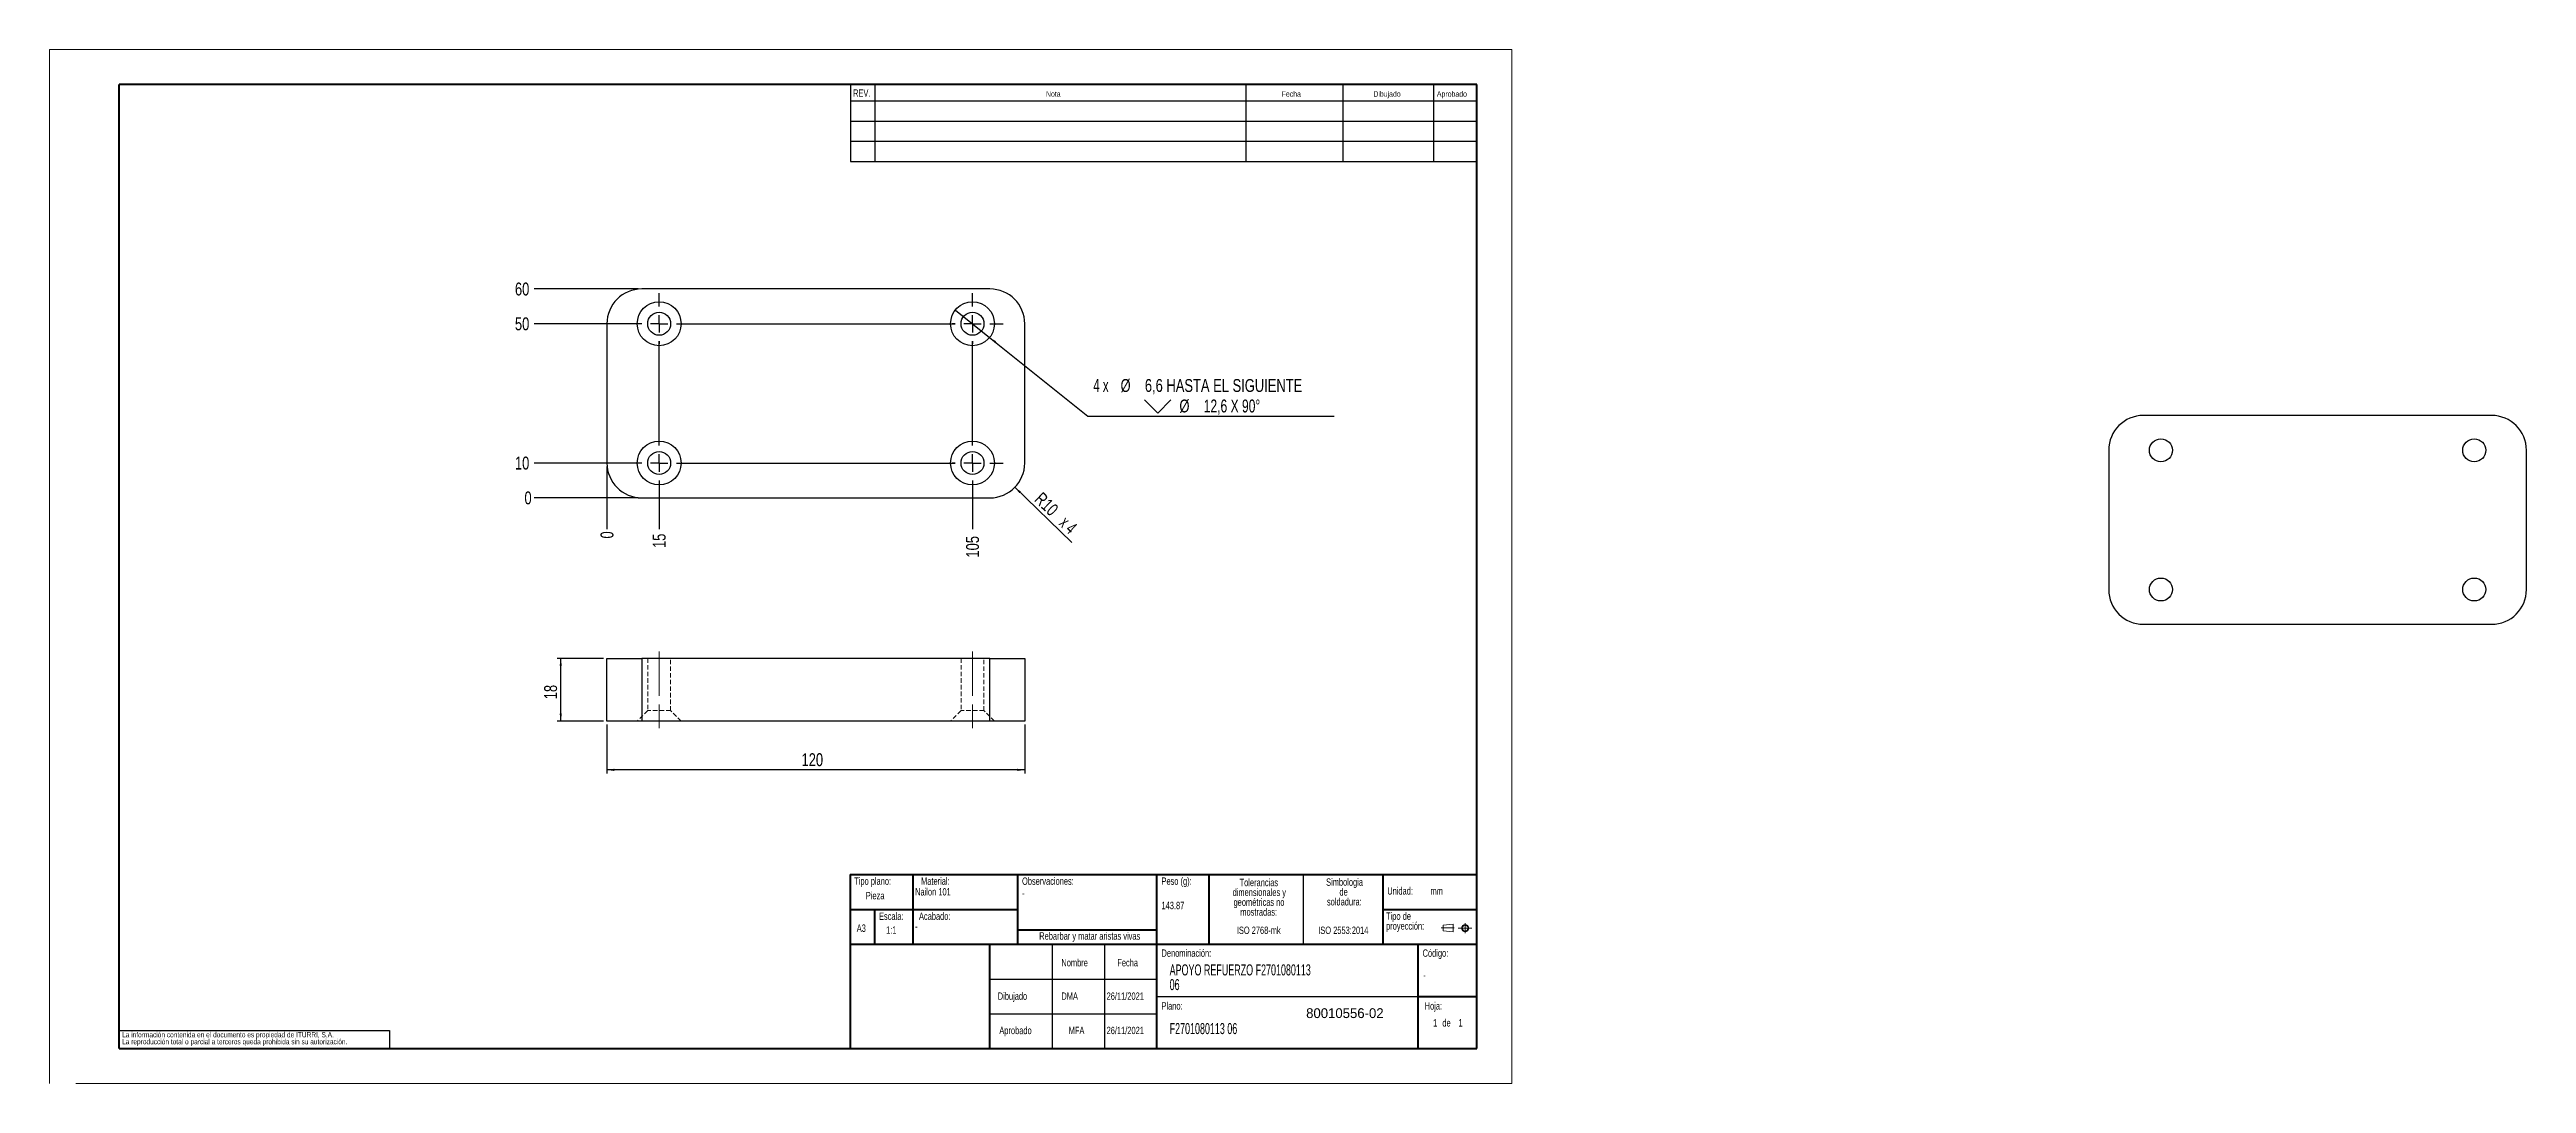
# Model space of a CAD drawing. Header units: millimetres. Extents: x 0 to 2826, y 0 to 813.
# Drawn here: x 0 to 711, y 0 to 297 of the extents above.
import ezdxf

# ---------------------------------------------------------------- set-up
doc = ezdxf.new("R2010")
doc.units = ezdxf.units.MM
doc.linetypes.add('CENTERX2', pattern=[20.32, 12.7, -2.54, 2.54, -2.54])
doc.linetypes.add('HIDDEN', pattern=[1.905, 1.27, -0.635])
doc.layers.add('FORMATO', color=7, linetype='Continuous')
doc.layers.add('SLD-0', color=179, linetype='Continuous')
doc.styles.add('SLDTEXTSTYLE0', font='TXT', dxfattribs={"width": 0.605})
doc.styles.add('SLDTEXTSTYLE1', font='TXT', dxfattribs={"width": 0.75})
doc.styles.add('SLDTEXTSTYLE2', font='TXT', dxfattribs={"width": 0.666667})
doc.styles.add('SLDTEXTSTYLE3', font='TXT', dxfattribs={"width": 0.7})
doc.dimstyles.new('SLDDIMSTYLE0', dxfattribs={"dimtxt": 3.704167, "dimasz": 2.116667, "dimexe": 0, "dimexo": 0.0625, "dimgap": 0.926042, "dimtad": 0, "dimtih": 1, "dimtoh": 1, "dimdec": 0, "dimrnd": 1e-09, "dimdsep": 46, "dimtxsty": 'SLDTEXTSTYLE1', "dimblk1": 'NONE', "dimblk2": 'NONE', "dimsah": 1, "dimcen": 0.09, "dimadec": 0, "dimazin": 2, "dimtfac": 1, "dimtdec": 0, "dimtofl": 0, "dimtmove": 0, "dimatfit": 3, "dimldrblk": 'NONE', "dimfxl": 1, "dimfrac": 2, "dimtolj": 1, "dimtzin": 12, "dimarcsym": 0})
doc.dimstyles.new('SLDDIMSTYLE1', dxfattribs={"dimtxt": 3.704167, "dimasz": 2.116667, "dimexe": 0, "dimexo": 0.0625, "dimgap": 0.926042, "dimtad": 0, "dimtih": 1, "dimtoh": 1, "dimdec": 1, "dimrnd": 1e-09, "dimzin": 12, "dimdsep": 46, "dimtxsty": 'SLDTEXTSTYLE1', "dimblk1": 'NONE', "dimblk2": 'NONE', "dimsah": 1, "dimcen": 0.09, "dimadec": 0, "dimazin": 3, "dimtfac": 1, "dimtdec": 1, "dimtofl": 0, "dimtmove": 0, "dimatfit": 3, "dimldrblk": 'NONE', "dimfxl": 1, "dimfrac": 2, "dimtolj": 1, "dimtzin": 12, "dimarcsym": 0})
doc.dimstyles.new('SLDDIMSTYLE2', dxfattribs={"dimtxt": 3.704167, "dimasz": 2.116667, "dimexe": 0, "dimexo": 0.0625, "dimgap": 0.926042, "dimtad": 1, "dimdec": 1, "dimrnd": 1e-09, "dimzin": 12, "dimdsep": 46, "dimtxsty": 'SLDTEXTSTYLE1', "dimblk1": 'NONE', "dimblk2": 'NONE', "dimsah": 1, "dimcen": 0, "dimadec": 0, "dimazin": 3, "dimtfac": 1, "dimtdec": 1, "dimtofl": 0, "dimtmove": 0, "dimatfit": 3, "dimldrblk": 'NONE', "dimfxl": 1, "dimfrac": 2, "dimtolj": 1, "dimtzin": 12, "dimarcsym": 0})
doc.dimstyles.new('SLDDIMSTYLE3', dxfattribs={"dimtxt": 3.704167, "dimasz": 2.116667, "dimexe": 0, "dimexo": 0.0625, "dimgap": 0.926042, "dimtad": 0, "dimtih": 1, "dimtoh": 1, "dimdec": 1, "dimrnd": 1e-09, "dimzin": 12, "dimdsep": 46, "dimtxsty": 'SLDTEXTSTYLE1', "dimblk1": 'NONE', "dimsah": 1, "dimcen": 0, "dimadec": 0, "dimazin": 3, "dimtfac": 1, "dimtdec": 1, "dimtmove": 0, "dimatfit": 3, "dimldrblk": 'NONE', "dimfxl": 1, "dimfrac": 2, "dimtolj": 1, "dimtzin": 12, "dimarcsym": 0})
doc.dimstyles.new('SLDDIMSTYLE4', dxfattribs={"dimtxt": 3.704167, "dimasz": 2.116667, "dimexe": 0, "dimexo": 0.0625, "dimgap": 0.926042, "dimtad": 1, "dimdec": 1, "dimrnd": 1e-09, "dimzin": 12, "dimdsep": 46, "dimtxsty": 'SLDTEXTSTYLE1', "dimsah": 1, "dimcen": 0.09, "dimadec": 0, "dimazin": 3, "dimtfac": 1, "dimtdec": 1, "dimtofl": 0, "dimtmove": 0, "dimatfit": 3, "dimfxl": 1, "dimfrac": 2, "dimtolj": 1, "dimtzin": 12, "dimarcsym": 0})

# ---------------------------------------------------------------- blocks, each defined once
blk = doc.blocks.new('Bloque3')
at = {"color": 7, "linetype": 'Continuous', "lineweight": 18}
for p, q in [((397.68, 130.95), (395.23, 130.77)), ((395.23, 130.77), (395.23, 129.34)), ((397.68, 130.95), (397.68, 129.16)), ((397.68, 129.16), (395.23, 129.34))]:
    blk.add_line(p, q, dxfattribs=at)
at = {"color": 7, "linetype": 'CENTERX2', "lineweight": 18}
for p, q in [((400.52, 128.85), (400.52, 131.19)), ((397.92, 130.06), (394.8, 130.06)), ((398.88, 130.02), (402.16, 130.02))]:
    blk.add_line(p, q, dxfattribs=at)
at = {"color": 7, "linetype": 'Continuous', "lineweight": 18}
for radius in [0.892, 0.713]:
    blk.add_circle((400.52, 130.02), radius, dxfattribs=at)
blk = doc.blocks.new('SW_NOTE_0')
at = {"layer": 'SLD-0', "color": 0, "attachment_point": 2, "style": 'SLDTEXTSTYLE0'}
for s, insert, char_height in [('dimensionales y', (7.54, -0.09), 2.1167), ('Tolerancias', (7.41, 2.73), 2.1167), ('geométricas no', (7.46, -2.92), 2.1167), ('mostradas:', (7.38, -5.74), 2.117)]:
    blk.add_mtext(s, dxfattribs=dict(at, insert=insert, char_height=char_height))
blk = doc.blocks.new('SW_NOTE_0_1')
at = {"layer": 'SLD-0', "color": 0, "attachment_point": 1, "style": 'SLDTEXTSTYLE0'}
for s, insert, char_height in [('Tipo de', (0, 2.73), 2.117), ('proyección:', (0, -0.09), 2.1167)]:
    blk.add_mtext(s, dxfattribs=dict(at, insert=insert, char_height=char_height))
blk = doc.blocks.new('SW_NOTE_0_2')
at = {"layer": 'SLD-0', "color": 0, "char_height": 2.117, "attachment_point": 2, "style": 'SLDTEXTSTYLE0'}
for s, insert in [('Simbologia', (7.11, 2.73)), ('de', (6.84, -0.09)), ('soldadura:', (7.06, -2.92))]:
    blk.add_mtext(s, dxfattribs=dict(at, insert=insert))
blk = doc.blocks.new('SW_NOTE_0_3')
at = {"layer": 'SLD-0', "color": 0, "char_height": 1.5, "attachment_point": 1, "style": 'SLDTEXTSTYLE1'}
for s, insert in [('La información contenida en el documento es propiedad de ITURRI, S.A.', (0, 1.93)), ('La reproducción total o parcial a terceros queda prohibida sin su autorización.', (0, -0.07))]:
    blk.add_mtext(s, dxfattribs=dict(at, insert=insert))
blk = doc.blocks.new('SW_NOTE_0_4')
at = {"layer": 'SLD-0', "color": 0, "char_height": 3.175, "attachment_point": 1, "style": 'SLDTEXTSTYLE0'}
for s, insert in [('APOYO REFUERZO F2701080113', (0, 4.09)), ('06', (0, -0.14))]:
    blk.add_mtext(s, dxfattribs=dict(at, insert=insert))
blk = doc.blocks.new('SW_NOTE_0_5')
at = {"layer": 'SLD-0', "color": 0, "attachment_point": 2, "style": 'SLDTEXTSTYLE0'}
for s, insert, char_height in [('dimensionales y', (7.54, -0.09), 2.1167), ('Tolerancias', (7.41, 2.73), 2.1167), ('geométricas no', (7.46, -2.92), 2.1167), ('mostradas:', (7.38, -5.74), 2.117)]:
    blk.add_mtext(s, dxfattribs=dict(at, insert=insert, char_height=char_height))
blk = doc.blocks.new('SW_NOTE_0_6')
at = {"layer": 'SLD-0', "color": 0, "attachment_point": 1, "style": 'SLDTEXTSTYLE0'}
for s, insert, char_height in [('Tipo de', (0, 2.73), 2.117), ('proyección:', (0, -0.09), 2.1167)]:
    blk.add_mtext(s, dxfattribs=dict(at, insert=insert, char_height=char_height))
blk = doc.blocks.new('SW_NOTE_0_7')
at = {"layer": 'SLD-0', "color": 0, "char_height": 2.117, "attachment_point": 2, "style": 'SLDTEXTSTYLE0'}
for s, insert in [('Simbologia', (7.11, 2.73)), ('de', (6.84, -0.09)), ('soldadura:', (7.06, -2.92))]:
    blk.add_mtext(s, dxfattribs=dict(at, insert=insert))
blk = doc.blocks.new('SW_NOTE_0_8')
at = {"layer": 'SLD-0', "color": 0, "char_height": 1.5, "attachment_point": 1, "style": 'SLDTEXTSTYLE1'}
for s, insert in [('La información contenida en el documento es propiedad de ITURRI, S.A.', (0, 1.93)), ('La reproducción total o parcial a terceros queda prohibida sin su autorización.', (0, -0.07))]:
    blk.add_mtext(s, dxfattribs=dict(at, insert=insert))
blk = doc.blocks.new('SW_NOTE_0_9')
at = {"layer": 'SLD-0', "color": 0, "char_height": 3.175, "attachment_point": 1, "style": 'SLDTEXTSTYLE0'}
for s, insert in [('APOYO REFUERZO F2701080113', (0, 4.09)), ('06', (0, -0.14))]:
    blk.add_mtext(s, dxfattribs=dict(at, insert=insert))
blk = doc.blocks.new('_D')
at = {"layer": 'FORMATO', "transparency": 16777216}
blk.add_line((160.11, 177.22), (160.11, 159.27), dxfattribs=at)
at = {"layer": 'FORMATO', "transparency": 16777216, "insert": (158.27, 156.54), "char_height": 3.7, "attachment_point": 1, "rotation": 90, "style": 'SLDTEXTSTYLE1'}
blk.add_mtext('0', dxfattribs=at)
blk = doc.blocks.new('_None')
blk = doc.blocks.new('_D_1')
at = {"layer": 'FORMATO', "color": 7, "transparency": 16777216}
blk.add_line((175.11, 171.42), (175.11, 159.27), dxfattribs=at)
at = {"layer": 'FORMATO', "color": 7, "transparency": 16777216, "insert": (173.27, 153.8), "char_height": 3.704, "attachment_point": 1, "rotation": 90, "style": 'SLDTEXTSTYLE1'}
blk.add_mtext('15', dxfattribs=at)
blk = doc.blocks.new('_D_2')
at = {"layer": 'FORMATO', "color": 7, "transparency": 16777216}
blk.add_line((265.11, 171.42), (265.11, 159.27), dxfattribs=at)
at = {"layer": 'FORMATO', "color": 7, "transparency": 16777216, "insert": (263.27, 151.06), "char_height": 3.704, "attachment_point": 1, "rotation": 90, "style": 'SLDTEXTSTYLE1'}
blk.add_mtext('105', dxfattribs=at)
blk = doc.blocks.new('_D_3')
at = {"layer": 'FORMATO', "transparency": 16777216}
blk.add_line((169.11, 168.22), (139.16, 168.22), dxfattribs=at)
at = {"layer": 'FORMATO', "transparency": 16777216, "insert": (136.42, 170.06), "char_height": 3.7, "attachment_point": 1, "style": 'SLDTEXTSTYLE1'}
blk.add_mtext('0', dxfattribs=at)
blk = doc.blocks.new('_D_4')
at = {"layer": 'FORMATO', "color": 7, "transparency": 16777216}
blk.add_line((168.31, 178.22), (139.16, 178.22), dxfattribs=at)
at = {"layer": 'FORMATO', "color": 7, "transparency": 16777216, "insert": (133.68, 180.06), "char_height": 3.704, "attachment_point": 1, "style": 'SLDTEXTSTYLE1'}
blk.add_mtext('10', dxfattribs=at)
blk = doc.blocks.new('_D_5')
at = {"layer": 'FORMATO', "color": 7, "transparency": 16777216}
blk.add_line((168.31, 218.22), (139.16, 218.22), dxfattribs=at)
at = {"layer": 'FORMATO', "color": 7, "transparency": 16777216, "insert": (133.68, 220.06), "char_height": 3.704, "attachment_point": 1, "style": 'SLDTEXTSTYLE1'}
blk.add_mtext('50', dxfattribs=at)
blk = doc.blocks.new('_D_6')
at = {"layer": 'FORMATO', "color": 7, "transparency": 16777216}
blk.add_line((169.11, 228.22), (139.16, 228.22), dxfattribs=at)
at = {"layer": 'FORMATO', "color": 7, "transparency": 16777216, "insert": (133.68, 230.06), "char_height": 3.704, "attachment_point": 1, "style": 'SLDTEXTSTYLE1'}
blk.add_mtext('60', dxfattribs=at)
blk = doc.blocks.new('_D_7')
at = {"layer": 'FORMATO', "color": 7, "transparency": 16777216, "char_height": 3.704, "attachment_point": 1, "rotation": 315.86032}
for s, insert, style in [('R10', (285.22, 170.13), 'SLDTEXTSTYLE1'), ('x 4', (292.3, 163.27), 'SLDTEXTSTYLE2')]:
    blk.add_mtext(s, dxfattribs=dict(at, insert=insert, style=style))
blk = doc.blocks.new('SW_SYMBOL_HOLE_SINK')
at = {"layer": 'FORMATO', "color": 0}
for p, q in [((0, 875), (800, 75)), ((800, 75), (1600, 875))]:
    blk.add_line(p, q, dxfattribs=at)
blk = doc.blocks.new('_D_8')
at = {"layer": 'FORMATO', "transparency": 16777216}
for p, q in [((260.19, 222.16), (270.02, 214.28)), ((270.02, 214.28), (298.21, 191.69)), ((298.21, 191.69), (369.01, 191.69))]:
    blk.add_line(p, q, dxfattribs=at)
blk.add_solid([(270.02, 214.28), (271.47, 212.7), (271.88, 213.21)], dxfattribs=at)
at = {"layer": 'FORMATO', "transparency": 16777216, "xscale": 0.004731494140625, "yscale": 0.004731494140625, "zscale": 0.004731494140625}
blk.add_blockref('SW_SYMBOL_HOLE_SINK', (314.55, 192.2), dxfattribs=at)
at = {"layer": 'FORMATO', "transparency": 16777216, "attachment_point": 1}
for s, insert, char_height, style in [('4 x', (299.8, 202.35), 3.704, 'SLDTEXTSTYLE2'), ('%%c', (307.64, 202.35), 3.704, 'SLDTEXTSTYLE1'), ('6,6 HASTA EL SIGUIENTE', (314.62, 202.35), 3.7042, 'SLDTEXTSTYLE1'), ('%%c', (324.55, 196.46), 3.704, 'SLDTEXTSTYLE1'), ('12,6 X 90°', (331.53, 196.46), 3.704, 'SLDTEXTSTYLE3')]:
    blk.add_mtext(s, dxfattribs=dict(at, insert=insert, char_height=char_height, style=style))
blk = doc.blocks.new('SW_CENTERMARKSYMBOL_0')
at = {"layer": 'FORMATO', "color": 0}
for p, q in [((-5, 0), (-5.8, 0)), ((0, 0), (-2.5, 0)), ((0, 5), (0, 5.8)), ((0, 0), (0, 2.5)), ((0, 0), (0, -2.5)), ((0, 0), (2.5, 0)), ((5, 0), (5.8, 0)), ((0, -5), (0, -5.8))]:
    blk.add_line(p, q, dxfattribs=at)
blk = doc.blocks.new('SW_CENTERMARKSYMBOL_1')
at = {"layer": 'FORMATO', "color": 0}
for p, q in [((-5, 0), (-5.8, 0)), ((0, 0), (-2.5, 0)), ((0, 5), (0, 5.8)), ((0, 0), (0, 2.5)), ((0, 0), (0, -2.5)), ((0, 0), (2.5, 0)), ((5, 0), (5.8, 0)), ((0, -5), (0, -5.8))]:
    blk.add_line(p, q, dxfattribs=at)
blk = doc.blocks.new('SW_CENTERMARKSYMBOL_2')
at = {"layer": 'FORMATO', "color": 0}
for p, q in [((-5, 0), (-5.8, 0)), ((0, 0), (-2.5, 0)), ((0, 5), (0, 5.8)), ((0, 0), (0, 2.5)), ((0, 0), (0, -2.5)), ((0, 0), (2.5, 0)), ((5, 0), (5.8, 0)), ((0, -5), (0, -5.8))]:
    blk.add_line(p, q, dxfattribs=at)
blk = doc.blocks.new('SW_CENTERMARKSYMBOL_3')
at = {"layer": 'FORMATO', "color": 0}
for p, q in [((-5, 0), (-5.8, 0)), ((0, 0), (-2.5, 0)), ((0, 5), (0, 5.8)), ((0, 0), (0, 2.5)), ((0, 0), (0, -2.5)), ((0, 0), (2.5, 0)), ((5, 0), (5.8, 0)), ((0, -5), (0, -5.8))]:
    blk.add_line(p, q, dxfattribs=at)
blk = doc.blocks.new('SW_CENTERMARKSYMBOL_4')
at = {"layer": 'FORMATO', "color": 0}
for p, q in [((0, 5), (0, 8.8)), ((90, 5), (90, 8.8)), ((-5, 0), (-8.8, 0)), ((0, 0), (-2.5, 0)), ((0, 0), (0, 2.5)), ((0, 0), (0, -2.5)), ((0, 0), (2.5, 0)), ((5, 0), (85, 0)), ((90, 0), (87.5, 0)), ((90, 0), (90, 2.5)), ((90, 0), (90, -2.5)), ((90, 0), (92.5, 0)), ((95, 0), (98.8, 0)), ((0, -35), (0, -5)), ((90, -35), (90, -5)), ((-5, -40), (-8.8, -40)), ((0, -40), (-2.5, -40)), ((0, -40), (0, -37.5)), ((0, -40), (0, -42.5)), ((0, -40), (2.5, -40)), ((5, -40), (85, -40)), ((90, -40), (87.5, -40)), ((90, -40), (90, -37.5)), ((90, -40), (90, -42.5)), ((90, -40), (92.5, -40)), ((95, -40), (98.8, -40)), ((0, -45), (0, -48.8)), ((90, -45), (90, -48.8))]:
    blk.add_line(p, q, dxfattribs=at)
blk = doc.blocks.new('_D_9')
at = {"layer": 'FORMATO', "color": 7, "transparency": 16777216}
for p, q in [((160.11, 103.09), (160.11, 89.08)), ((280.11, 103.09), (280.11, 89.08)), ((280.11, 90.08), (160.11, 90.08))]:
    blk.add_line(p, q, dxfattribs=at)
for points in [[(160.11, 90.08), (162.22, 89.76), (162.22, 90.41)], [(280.11, 90.08), (277.99, 90.41), (277.99, 89.76)]]:
    blk.add_solid(points, dxfattribs=at)
at = {"layer": 'FORMATO', "color": 7, "transparency": 16777216, "insert": (216, 94.86), "char_height": 3.704, "attachment_point": 1, "style": 'SLDTEXTSTYLE1'}
blk.add_mtext('120', dxfattribs=at)
blk = doc.blocks.new('_D_10')
at = {"layer": 'FORMATO', "color": 7, "transparency": 16777216}
for p, q in [((159.11, 122.09), (145.84, 122.09)), ((146.84, 104.09), (146.84, 122.09)), ((159.11, 104.09), (145.84, 104.09))]:
    blk.add_line(p, q, dxfattribs=at)
for points in [[(146.84, 122.09), (146.52, 119.98), (147.17, 119.98)], [(146.84, 104.09), (147.17, 106.21), (146.52, 106.21)]]:
    blk.add_solid(points, dxfattribs=at)
at = {"layer": 'FORMATO', "color": 7, "transparency": 16777216, "insert": (142.07, 110.36), "char_height": 3.704, "attachment_point": 1, "rotation": 90, "style": 'SLDTEXTSTYLE1'}
blk.add_mtext('18', dxfattribs=at)

msp = doc.modelspace()

# ---------------------------------------------------------------- linework, layer by layer
at = {"color": 7, "linetype": 'Continuous', "lineweight": 18}
for p, q in [((0, 297), (420, 297)), ((0, 297), (0, 0)), ((420, 297), (420, 0)), ((7.53, 0), (420, 0))]:
    msp.add_line(p, q, dxfattribs=at)
at = {"color": 7, "linetype": 'Continuous', "lineweight": 50}
for p, q in [((410, 287), (20, 287)), ((20, 10), (20, 287)), ((410, 10), (410, 287)), ((230, 60), (410, 60)), ((230, 60), (230, 10)), ((20, 10), (410, 10))]:
    msp.add_line(p, q, dxfattribs=at)
at = {"color": 7, "linetype": 'Continuous', "lineweight": 25}
for p, q in [((270.11, 228.22), (170.11, 228.22)), ((160.11, 218.22), (160.11, 178.22)), ((280.11, 178.22), (280.11, 218.22)), ((701.47, 191.89), (601.47, 191.89)), ((591.47, 181.89), (591.47, 141.89)), ((711.47, 141.89), (711.47, 181.89)), ((170.11, 168.22), (270.11, 168.22)), ((601.47, 131.89), (701.47, 131.89)), ((160.11, 104.09), (160.11, 122.09)), ((160.11, 122.09), (170.11, 122.09)), ((170.11, 122.09), (170.11, 104.09)), ((270.11, 122.09), (170.11, 122.09)), ((270.11, 104.09), (270.11, 122.09)), ((270.11, 122.09), (280.11, 122.09)), ((280.11, 122.09), (280.11, 104.09)), ((170.11, 104.09), (160.11, 104.09)), ((270.11, 104.09), (170.11, 104.09)), ((280.11, 104.09), (270.11, 104.09))]:
    msp.add_line(p, q, dxfattribs=at)
at = {"color": 7, "linetype": 'HIDDEN', "lineweight": 18}
for p, q in [((170.11, 104.09), (170.11, 122.09)), ((171.81, 122.09), (171.81, 107.09)), ((178.41, 107.09), (178.41, 122.09)), ((261.81, 122.09), (261.81, 107.09)), ((268.41, 107.09), (268.41, 122.09)), ((270.11, 122.09), (270.11, 104.09)), ((171.81, 107.09), (168.81, 104.09)), ((178.41, 107.09), (171.81, 107.09)), ((181.41, 104.09), (178.41, 107.09)), ((261.81, 107.09), (258.81, 104.09)), ((268.41, 107.09), (261.81, 107.09)), ((271.41, 104.09), (268.41, 107.09))]:
    msp.add_line(p, q, dxfattribs=at)
at = {"color": 7, "linetype": 'Continuous', "lineweight": 25}
for centre, radius in [((175.11, 218.22), 6.3), ((175.11, 218.22), 3.3), ((265.11, 218.22), 6.3), ((265.11, 218.22), 3.3), ((606.47, 181.89), 3.3), ((696.47, 181.89), 3.3), ((175.11, 178.22), 6.3), ((175.11, 178.22), 3.3), ((265.11, 178.22), 6.3), ((265.11, 178.22), 3.3), ((606.47, 141.89), 3.3), ((696.47, 141.89), 3.3)]:
    msp.add_circle(centre, radius, dxfattribs=at)
for centre, start, end in [((170.11, 218.22), 90, 180), ((270.11, 218.22), 0, 90), ((601.47, 181.89), 90, 180), ((701.47, 181.89), 0, 90), ((170.11, 178.22), 180, 270), ((270.11, 178.22), 270, 0), ((601.47, 141.89), 180, 270), ((701.47, 141.89), 270, 0)]:
    msp.add_arc(centre, 10, start, end, dxfattribs=at)
at = {"layer": 'FORMATO'}
for p, q in [((230.09, 287), (410, 287)), ((230.09, 287), (230.09, 264.87)), ((237.03, 287), (237.03, 264.87)), ((343.66, 287), (343.66, 264.87)), ((371.46, 287), (371.46, 264.87)), ((397.51, 287), (397.51, 264.87)), ((410, 287), (410, 264.87)), ((230.09, 282.27), (410, 282.27)), ((230.09, 276.47), (410, 276.47)), ((230.09, 270.67), (410, 270.67)), ((230.09, 264.87), (410, 264.87))]:
    msp.add_line(p, q, dxfattribs=at)
at = {"layer": 'FORMATO', "color": 7}
msp.add_line((277.28, 171.26), (293.64, 155.39), dxfattribs=at)
at = {"layer": 'FORMATO', "color": 7, "linetype": 'CENTERX2', "lineweight": 18}
for p, q in [((175.11, 124.09), (175.11, 107.09)), ((265.11, 124.09), (265.11, 107.09)), ((175.11, 102.09), (175.11, 107.09)), ((265.11, 102.09), (265.11, 107.09))]:
    msp.add_line(p, q, dxfattribs=at)
at = {"layer": 'FORMATO', "color": 7}
msp.add_solid([(277.28, 171.26), (278.58, 169.55), (279.03, 170.02)], dxfattribs=at)
at = {"layer": 'SLD-0', "lineweight": 50}
for p, q in [((248, 60), (248, 40)), ((278, 60), (278, 40)), ((318, 60), (318, 40)), ((333, 60), (333, 40)), ((383, 60), (383, 40)), ((230, 50), (248, 50)), ((237, 50), (237, 40)), ((248, 50), (278, 50)), ((383, 50), (410, 50)), ((278, 44.16), (318, 44.16)), ((230, 40), (410, 40)), ((270, 40), (270, 10)), ((318, 40), (318, 10)), ((393, 40), (393, 10)), ((393, 25), (410, 25))]:
    msp.add_line(p, q, dxfattribs=at)
at = {"layer": 'SLD-0'}
for p, q in [((360.08, 60), (360.08, 40)), ((288, 40), (288, 10)), ((303, 40), (303, 10)), ((270, 30), (318, 30)), ((318, 25), (393, 25)), ((20, 15.25), (97.63, 15.25)), ((97.63, 15.25), (97.63, 10)), ((270, 20), (318, 20))]:
    msp.add_line(p, q, dxfattribs=at)

# ---------------------------------------------------------------- block references
at = {"color": 7, "linetype": 'Continuous', "xscale": 1.2, "yscale": 1.2, "zscale": 1.2}
msp.add_blockref('Bloque3', (-74.01, -111.41), dxfattribs=at)
msp.add_blockref('Bloque3', (-74.01, -111.41), dxfattribs=at)
at = {"layer": 'FORMATO', "color": 7}
for name, p in [('SW_CENTERMARKSYMBOL_4', (175.11, 218.22)), ('SW_CENTERMARKSYMBOL_3', (175.11, 218.22)), ('SW_CENTERMARKSYMBOL_0', (265.11, 218.22)), ('SW_CENTERMARKSYMBOL_2', (175.11, 178.22)), ('SW_CENTERMARKSYMBOL_1', (265.11, 178.22))]:
    msp.add_blockref(name, p, dxfattribs=at)
at = {"layer": 'SLD-0'}
for name, p in [('SW_NOTE_0', (339.95, 56.06)), ('SW_NOTE_0_5', (339.95, 56.06)), ('SW_NOTE_0_2', (364.87, 56.17)), ('SW_NOTE_0_7', (364.87, 56.17)), ('SW_NOTE_0_1', (383.91, 46.39)), ('SW_NOTE_0_6', (383.91, 46.39)), ('SW_NOTE_0_4', (321.74, 30.12)), ('SW_NOTE_0_9', (321.74, 30.12)), ('SW_NOTE_0_3', (20.84, 12.82)), ('SW_NOTE_0_8', (20.84, 12.82))]:
    msp.add_blockref(name, p, dxfattribs=at)

# ---------------------------------------------------------------- texts
at = {"insert": (360.95, 21.61), "char_height": 2.8222, "attachment_point": 1}
msp.add_mtext_dynamic_manual_height_columns('80010556-02', width=32.2575, gutter_width=14.11, heights=[0], dxfattribs=at)
at = {"layer": 'FORMATO', "attachment_point": 1, "style": 'SLDTEXTSTYLE1'}
for s, insert, char_height in [('REV.', (230.84, 285.55), 2.117), ('Nota', (286.22, 285.03), 1.587), ('Fecha', (353.93, 285.03), 1.587), ('Dibujado', (380.26, 285.03), 1.587), ('Aprobado', (398.51, 285.03), 1.587)]:
    msp.add_mtext(s, dxfattribs=dict(at, insert=insert, char_height=char_height))
at = {"layer": 'SLD-0', "style": 'SLDTEXTSTYLE0'}
for s, insert, char_height, attachment_point in [('Tipo plano:', (231.13, 59.18), 2.1167, 1), ('Tipo plano:', (231.13, 59.18), 2.1167, 1), ('Material:', (250.33, 59.18), 2.117, 1), ('Material:', (250.33, 59.18), 2.117, 1), ('Observaciones:', (279.34, 59.18), 2.1167, 1), ('Observaciones:', (279.34, 59.18), 2.1167, 1), ('Peso (g):', (319.4, 59.18), 2.117, 1), ('Peso (g):', (319.4, 59.18), 2.117, 1), ('Pieza', (234.47, 55.02), 2.117, 1), ('Pieza', (234.47, 55.02), 2.117, 1), ('Nailon 101', (248.63, 56.11), 2.117, 1), ('Nailon 101', (248.63, 56.11), 2.117, 1), ('-', (279.34, 55.72), 2.12, 1), ('-', (279.34, 55.72), 2.12, 1), ('143.87', (319.4, 52.18), 2.117, 1), ('143.87', (319.4, 52.18), 2.117, 1), ('Unidad:', (384.25, 56.37), 2.117, 1), ('Unidad:', (384.25, 56.37), 2.117, 1), ('mm', (396.66, 56.37), 2.117, 1), ('mm', (396.66, 56.37), 2.117, 1), ('A3', (231.86, 45.67), 2.117, 1), ('A3', (231.86, 45.67), 2.117, 1), ('Escala:', (238.26, 49.1), 2.117, 1), ('Escala:', (238.26, 49.1), 2.117, 1), ('1:1', (240.29, 45.13), 2.117, 1), ('1:1', (240.29, 45.13), 2.117, 1), ('-', (248.63, 46.18), 2.12, 1), ('-', (248.63, 46.18), 2.12, 1), ('Acabado:', (249.74, 49.1), 2.117, 1), ('Acabado:', (249.74, 49.1), 2.117, 1), ('Rebarbar y matar aristas vivas', (298.79, 43.42), 2.1167, 2), ('Rebarbar y matar aristas vivas', (298.79, 43.42), 2.1167, 2), ('ISO 2768-mk', (347.34, 45.06), 2.1167, 2), ('ISO 2768-mk', (347.34, 45.06), 2.1167, 2), ('ISO 2553:2014', (371.63, 45.06), 2.1167, 2), ('ISO 2553:2014', (371.63, 45.06), 2.1167, 2), ('Nombre', (290.64, 35.75), 2.117, 1), ('Nombre', (290.64, 35.75), 2.117, 1), ('Fecha', (306.71, 35.75), 2.117, 1), ('Fecha', (306.71, 35.75), 2.117, 1), ('Denominación:', (319.4, 38.51), 2.1167, 1), ('Denominación:', (319.4, 38.51), 2.1167, 1), ('Código:', (394.4, 38.51), 2.117, 1), ('Código:', (394.4, 38.51), 2.117, 1), ('-', (394.59, 32.19), 2.12, 1), ('-', (394.59, 32.19), 2.12, 1), ('Dibujado', (272.37, 26.14), 2.117, 1), ('Dibujado', (272.37, 26.14), 2.117, 1), ('DMA', (290.64, 26.14), 2.117, 1), ('26/11/2021', (303.63, 26.14), 2.117, 1), ('Plano:', (319.4, 23.34), 2.117, 1), ('Plano:', (319.4, 23.34), 2.117, 1), ('Hoja:', (395.01, 23.34), 2.117, 1), ('Hoja:', (395.01, 23.34), 2.117, 1), ('Aprobado', (272.82, 16.28), 2.117, 1), ('Aprobado', (272.82, 16.28), 2.117, 1), ('MFA', (292.74, 16.28), 2.117, 1), ('26/11/2021', (303.63, 16.28), 2.117, 1), ('F2701080113 06', (321.74, 17.35), 3.175, 1), ('F2701080113 06', (321.74, 17.35), 3.175, 1), ('1', (397.41, 18.47), 2.12, 1), ('1', (397.41, 18.47), 2.12, 1), ('1', (397.41, 18.47), 2.12, 1), ('1', (397.41, 18.47), 2.12, 1), ('de', (400.08, 18.47), 2.117, 1), ('de', (400.08, 18.47), 2.117, 1), ('de', (400.08, 18.47), 2.117, 1), ('de', (400.08, 18.47), 2.117, 1), ('1', (404.73, 18.47), 2.12, 1), ('1', (404.73, 18.47), 2.12, 1), ('1', (404.73, 18.47), 2.12, 1), ('1', (404.73, 18.47), 2.12, 1)]:
    msp.add_mtext(s, dxfattribs=dict(at, insert=insert, char_height=char_height, attachment_point=attachment_point))

# ---------------------------------------------------------------- dimensions: what is measured, and where the dimension line sits
at = {"layer": 'FORMATO', "color": 7}
for feature_location, offset, dtype, origin, picture, middle in [((170.11, 228.22), (-30.95, 0), 0, (170.11, 168.22), '_D_6', (136.42, 228.22)), ((169.31, 218.22), (-30.15, 0), 0, (170.11, 168.22), '_D_5', (136.42, 218.22)), ((169.31, 178.22), (-30.15, 0), 0, (170.11, 168.22), '_D_4', (136.42, 178.22)), ((175.11, 172.42), (0, -13.15), 1, (160.11, 178.22), '_D_1', (175.11, 156.54)), ((265.11, 172.42), (0, -13.15), 1, (160.11, 178.22), '_D_2', (265.11, 155.17))]:
    dim = msp.add_ordinate_dim(feature_location=feature_location, offset=offset, dtype=dtype, origin=origin, dimstyle='SLDDIMSTYLE1', dxfattribs=at)
    dim.commit()
    dim.dimension.update_dxf_attribs({"geometry": picture, "text_midpoint": middle})
at = {"layer": 'FORMATO'}
dim = msp.add_diameter_dim_2p(p1=(260.19, 222.16), p2=(270.02, 214.28), text='4 x <> HASTA EL SIGUIENTE\\P{\\fGDT;w}%%c 12.6 X 90°\\P', dimstyle='SLDDIMSTYLE3', dxfattribs=at)
dim.commit()
dim.dimension.update_dxf_attribs({"geometry": '_D_8', "text_midpoint": (334.41, 197.57), "dimtype": 163})
at = {"layer": 'FORMATO', "color": 7}
dim = msp.add_radius_dim(center=(270.11, 178.22), mpoint=(0, 0), text='<> x 4', dimstyle='SLDDIMSTYLE2', dxfattribs=at)
dim.commit()
dim.dimension.update_dxf_attribs({"geometry": '_D_7', "text_midpoint": (287.99, 160.87), "dimtype": 164})
at = {"layer": 'FORMATO'}
for feature_location, offset, dtype, origin, picture, middle in [((160.10681536, 178.22306329), (0, -18.94817609), 1, (160.10681536, 178.22306329), '_D', (160.10681536, 157.90640344)), ((170.10681536, 168.22306329), (-30.95011661, 0), 0, (170.10681536, 168.22306329), '_D_3', (137.78821499, 168.22306329))]:
    dim = msp.add_ordinate_dim(feature_location=feature_location, offset=offset, dtype=dtype, origin=origin, dimstyle='SLDDIMSTYLE0', dxfattribs=at)
    dim.commit()
    dim.dimension.update_dxf_attribs({"geometry": picture, "text_midpoint": middle})
at = {"layer": 'FORMATO', "color": 7}
dim = msp.add_linear_dim(base=(146.84, 122.09), p1=(160.11, 104.09), p2=(160.11, 122.09), angle=90, dimstyle='SLDDIMSTYLE4', dxfattribs=at)
dim.commit()
dim.dimension.update_dxf_attribs({"geometry": '_D_10', "text_midpoint": (146.84, 113.09), "dimtype": 160})
dim = msp.add_linear_dim(base=(160.11, 90.08), p1=(280.11, 104.09), p2=(160.11, 104.09), dimstyle='SLDDIMSTYLE4', dxfattribs=at)
dim.commit()
dim.dimension.update_dxf_attribs({"geometry": '_D_9', "text_midpoint": (220.11, 90.08), "dimtype": 160})

doc.saveas('drawing.dxf')
